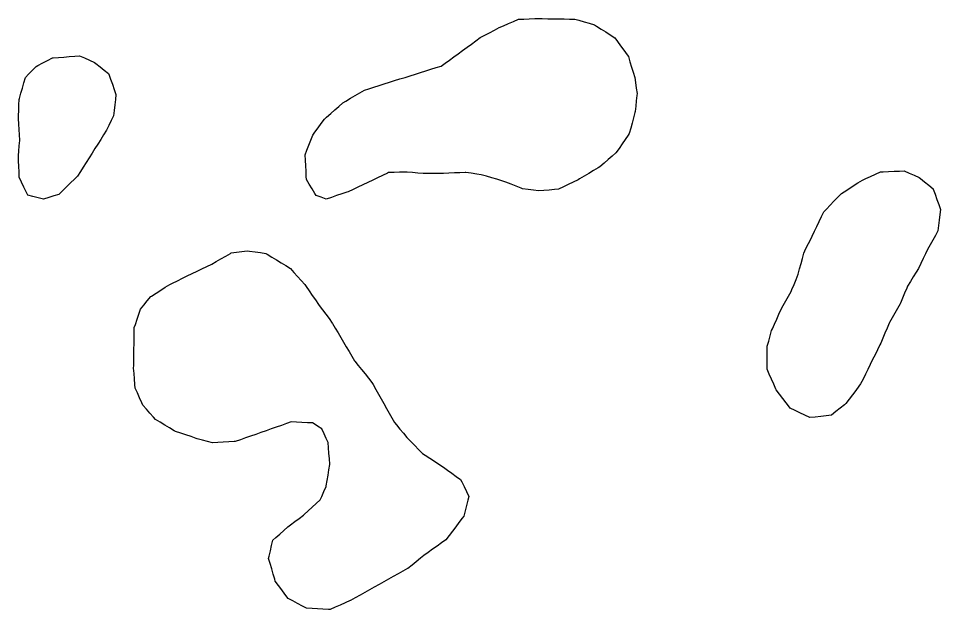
# Model space of a CAD drawing. Header units: millimetres. Extents: x 230 to 3347, y 514 to 5196.
# Drawn here: x 2490 to 2659.6, y 3182.6 to 3291.3 of the extents above; entities that cross this region are included whole.
import ezdxf

# ---------------------------------------------------------------- set-up
doc = ezdxf.new("R2010")
doc.units = ezdxf.units.MM
for name, color, linetype in [('ALL_HOLES', 1, 'Continuous'), ('OUTLINE_ISLAND_01_HOLE_176', 1, 'Continuous'), ('OUTLINE_ISLAND_01_HOLE_180', 1, 'Continuous'), ('OUTLINE_ISLAND_01_HOLE_183', 1, 'Continuous'), ('OUTLINE_ISLAND_01_HOLE_185', 1, 'Continuous')]:
    doc.layers.add(name, color=color, linetype=linetype)

msp = doc.modelspace()

# ---------------------------------------------------------------- linework, layer by layer
at = {"layer": 'ALL_HOLES'}
for points in [[(2602.1667, 3284.2865), (2602.4579, 3283.3298), (2602.7491, 3282.3732), (2603.0403, 3281.4165), (2603.3315, 3280.4598), (2603.469, 3279.5079), (2603.612, 3278.5182), (2603.7551, 3277.5285), (2603.7194, 3277.1692), (2603.6208, 3276.1741), (2603.5221, 3275.179), (2603.4234, 3274.1839), (2603.3766, 3274.0094), (2603.1172, 3273.0436), (2602.8577, 3272.0778), (2602.5983, 3271.1121), (2602.3389, 3270.1463), (2602.1482, 3269.8693), (2601.581, 3269.0457), (2601.0138, 3268.2222), (2600.4466, 3267.3986), (2599.8794, 3266.575), (2599.2073, 3265.9961), (2598.4496, 3265.3435), (2597.6919, 3264.6909), (2596.9342, 3264.0383), (2596.6176, 3263.8491), (2595.7593, 3263.336), (2594.901, 3262.8229), (2594.0427, 3262.3098), (2593.1843, 3261.7967), (2592.9059, 3261.6592), (2592.0092, 3261.2166), (2591.1126, 3260.7739), (2590.2159, 3260.3312), (2589.3192, 3259.8886), (2588.6045, 3259.8331), (2587.6075, 3259.7558), (2586.6105, 3259.6785), (2585.6135, 3259.6012), (2584.698, 3259.7277), (2583.7074, 3259.8646), (2582.7168, 3260.0016), (2582.4485, 3260.1035), (2581.5138, 3260.4588), (2580.579, 3260.8141), (2579.6443, 3261.1694), (2578.7095, 3261.5247), (2577.9818, 3261.7368), (2577.0218, 3262.0166), (2576.0617, 3262.2965), (2575.1017, 3262.5763), (2574.2626, 3262.7011), (2573.2735, 3262.8482), (2572.2843, 3262.9953), (2572.1497, 3262.9889), (2571.1509, 3262.9413), (2570.152, 3262.8937), (2569.1531, 3262.8462), (2568.1543, 3262.7986), (2567.4075, 3262.7962), (2566.4075, 3262.793), (2565.4075, 3262.7899), (2564.4075, 3262.7867), (2563.4455, 3262.8774), (2562.45, 3262.9713), (2561.4544, 3263.0652), (2561.065, 3263.0548), (2560.0654, 3263.0281), (2559.0658, 3263.0014), (2558.0661, 3262.9747), (2557.838, 3262.8658), (2556.9355, 3262.4351), (2556.033, 3262.0044), (2555.1305, 3261.5737), (2554.228, 3261.143), (2553.3255, 3260.7123), (2552.423, 3260.2816), (2551.5205, 3259.8509), (2550.618, 3259.4202), (2550.3938, 3259.3462), (2549.4442, 3259.0327), (2548.4946, 3258.7192), (2547.545, 3258.4057), (2546.5955, 3258.0922), (2545.6775, 3258.413), (2544.7336, 3258.743), (2544.4999, 3259.1317), (2543.9845, 3259.9887), (2543.4692, 3260.8456), (2542.9539, 3261.7026), (2542.926, 3262.2209), (2542.8723, 3263.2194), (2542.8187, 3264.218), (2542.765, 3265.2166), (2542.7113, 3266.2151), (2543.0316, 3267.0575), (2543.3869, 3267.9922), (2543.7423, 3268.9269), (2544.0977, 3269.8617), (2544.4917, 3270.394), (2545.0867, 3271.1978), (2545.6816, 3272.0015), (2546.2765, 3272.8053), (2546.656, 3273.1431), (2547.403, 3273.808), (2548.1499, 3274.4729), (2548.8968, 3275.1378), (2549.6438, 3275.8027), (2550.1772, 3276.1161), (2551.0394, 3276.6226), (2551.9016, 3277.1292), (2552.7639, 3277.6357), (2553.6261, 3278.1423), (2554.3969, 3278.3833), (2555.3513, 3278.6818), (2556.3057, 3278.9803), (2557.2601, 3279.2788), (2558.2145, 3279.5773), (2559.1689, 3279.8758), (2560.1233, 3280.1743), (2561.0777, 3280.4728), (2562.0322, 3280.7713), (2562.9866, 3281.0697), (2563.941, 3281.3682), (2564.8954, 3281.6667), (2565.8498, 3281.9652), (2566.8042, 3282.2637), (2567.7586, 3282.5622), (2568.4457, 3283.0635), (2569.2535, 3283.653), (2570.0613, 3284.2424), (2570.8691, 3284.8319), (2571.6769, 3285.4213), (2572.4847, 3286.0107), (2573.2925, 3286.6002), (2574.1004, 3287.1896), (2574.9082, 3287.7791), (2575.7405, 3288.2174), (2576.6254, 3288.6833), (2577.5102, 3289.1492), (2578.395, 3289.6151), (2579.2218, 3289.9714), (2580.1401, 3290.3672), (2581.0584, 3290.7631), (2581.9768, 3291.1589), (2582.9388, 3291.2081), (2583.9375, 3291.2593), (2584.9362, 3291.3104), (2585.3334, 3291.3033), (2586.3333, 3291.2854), (2587.3331, 3291.2675), (2588.3329, 3291.2496), (2589.3328, 3291.2317), (2590.3326, 3291.2138), (2591.3325, 3291.196), (2592.3323, 3291.1781), (2593.0435, 3290.9745), (2594.0049, 3290.6992), (2594.9663, 3290.424), (2595.9277, 3290.1488), (2596.3064, 3289.905), (2597.1473, 3289.3636), (2597.9881, 3288.8223), (2598.8289, 3288.281), (2599.6697, 3287.7397), (2600.1542, 3287.0697), (2600.7401, 3286.2594), (2601.3261, 3285.449), (2601.9121, 3284.6387)], [(2501.2178, 3284.4547), (2502.1297, 3284.0443), (2503.0416, 3283.6339), (2503.9535, 3283.2235), (2504.201, 3283.0268), (2504.9838, 3282.4045), (2505.7665, 3281.7822), (2506.5493, 3281.1599), (2506.578, 3281.0787), (2506.911, 3280.1358), (2507.244, 3279.1928), (2507.577, 3278.2499), (2507.91, 3277.307), (2507.7992, 3276.3935), (2507.6789, 3275.4007), (2507.5586, 3274.408), (2507.4382, 3273.4153), (2507.0318, 3272.5534), (2506.6053, 3271.6489), (2506.1787, 3270.7444), (2506.1779, 3270.7432), (2505.6429, 3269.8983), (2505.1079, 3269.0535), (2504.5729, 3268.2086), (2504.0379, 3267.3638), (2503.5028, 3266.519), (2502.9678, 3265.6741), (2502.4328, 3264.8293), (2501.8978, 3263.9845), (2501.3628, 3263.1396), (2500.8277, 3262.2948), (2500.263, 3261.7466), (2499.5454, 3261.0501), (2498.8279, 3260.3536), (2498.1103, 3259.6571), (2497.3928, 3258.9606), (2496.4926, 3258.6681), (2495.5415, 3258.3591), (2494.5904, 3258.0501), (2494.5703, 3258.0554), (2493.6039, 3258.3125), (2492.6375, 3258.5696), (2491.6711, 3258.8267), (2491.4066, 3259.3917), (2490.9826, 3260.2974), (2490.5587, 3261.2031), (2490.1347, 3262.1088), (2490.0944, 3263.1012), (2490.0538, 3264.1004), (2490.0132, 3265.0995), (2489.9726, 3266.0987), (2490.0409, 3266.8805), (2490.128, 3267.8767), (2490.2152, 3268.8729), (2490.2136, 3268.9008), (2490.1578, 3269.8992), (2490.102, 3270.8976), (2490.0462, 3271.8961), (2489.9903, 3272.8945), (2490.0075, 3273.4195), (2490.0401, 3274.4189), (2490.0727, 3275.4184), (2490.1053, 3276.4179), (2490.1567, 3276.5963), (2490.4336, 3277.5572), (2490.7104, 3278.5182), (2490.9873, 3279.4791), (2491.2641, 3280.44), (2491.8468, 3281.0488), (2492.5381, 3281.7713), (2493.2295, 3282.4938), (2493.5657, 3282.6678), (2494.4538, 3283.1274), (2495.3419, 3283.587), (2496.23, 3284.0466), (2496.3418, 3284.0557), (2497.3385, 3284.1373), (2498.3351, 3284.2188), (2499.3318, 3284.3003), (2500.3285, 3284.3819)], [(2652.8934, 3263.2904), (2653.8053, 3262.8801), (2654.7173, 3262.4698), (2655.6292, 3262.0594), (2655.8767, 3261.8626), (2656.6595, 3261.2403), (2657.4423, 3260.618), (2658.225, 3259.9957), (2658.2538, 3259.9142), (2658.5868, 3258.9712), (2658.9198, 3258.0283), (2659.2528, 3257.0854), (2659.5858, 3256.1424), (2659.4748, 3255.2283), (2659.3544, 3254.2356), (2659.2339, 3253.2429), (2659.1135, 3252.2501), (2658.6438, 3251.4197), (2658.1514, 3250.5493), (2657.6591, 3249.6789), (2657.1667, 3248.8085), (2656.7996, 3248.0426), (2656.3673, 3247.1408), (2655.935, 3246.2391), (2655.5028, 3245.3373), (2655.0893, 3244.6617), (2654.5672, 3243.8088), (2654.0452, 3242.9559), (2653.5231, 3242.103), (2653.3579, 3241.6987), (2652.9796, 3240.773), (2652.6014, 3239.8473), (2652.2231, 3238.9216), (2652.1694, 3238.8289), (2651.6683, 3237.9635), (2651.1671, 3237.0981), (2650.666, 3236.2328), (2650.1649, 3235.3674), (2650.1355, 3235.2972), (2649.7502, 3234.3744), (2649.3649, 3233.4516), (2648.9796, 3232.5288), (2648.5942, 3231.6061), (2648.4227, 3231.2589), (2647.9797, 3230.3623), (2647.5367, 3229.4658), (2647.0937, 3228.5693), (2646.6507, 3227.6728), (2646.2076, 3226.7763), (2645.7646, 3225.8797), (2645.3216, 3224.9832), (2644.8786, 3224.0867), (2644.5727, 3223.6752), (2643.9762, 3222.8726), (2643.3796, 3222.07), (2642.7831, 3221.2674), (2642.1866, 3220.4648), (2641.901, 3220.2388), (2641.117, 3219.6181), (2640.333, 3218.9974), (2639.5489, 3218.3767), (2639.5249, 3218.3737), (2638.5322, 3218.2526), (2637.5396, 3218.1315), (2636.547, 3218.0104), (2635.5543, 3217.8893), (2635.5334, 3217.8993), (2634.6309, 3218.3298), (2633.7283, 3218.7604), (2632.8258, 3219.191), (2631.9232, 3219.6216), (2631.7864, 3219.8023), (2631.1828, 3220.5997), (2630.5793, 3221.397), (2629.9757, 3222.1943), (2629.3722, 3222.9917), (2629.3013, 3223.151), (2628.8951, 3224.0648), (2628.4888, 3224.9786), (2628.0826, 3225.8924), (2627.6764, 3226.8061), (2627.6775, 3227.0324), (2627.6827, 3228.0324), (2627.6878, 3229.0324), (2627.6929, 3230.0324), (2627.698, 3231.0324), (2627.9699, 3231.9861), (2628.244, 3232.9478), (2628.5181, 3233.9095), (2628.6466, 3234.1975), (2629.054, 3235.1107), (2629.4614, 3236.0239), (2629.8689, 3236.9372), (2630.2763, 3237.8504), (2630.6356, 3238.4883), (2631.1264, 3239.3596), (2631.6171, 3240.2308), (2632.1079, 3241.1021), (2632.2589, 3241.4753), (2632.6338, 3242.4024), (2633.0087, 3243.3295), (2633.3836, 3244.2565), (2633.3931, 3244.2917), (2633.6553, 3245.2567), (2633.9175, 3246.2217), (2634.1797, 3247.1867), (2634.4419, 3248.1518), (2634.6405, 3248.5615), (2635.0768, 3249.4613), (2635.5131, 3250.3611), (2635.9494, 3251.2609), (2636.3856, 3252.1607), (2636.8219, 3253.0605), (2637.2582, 3253.9603), (2637.6945, 3254.8602), (2638.1308, 3255.76), (2638.5856, 3256.2353), (2639.2769, 3256.9579), (2639.9682, 3257.6804), (2640.6595, 3258.403), (2641.3508, 3259.1255), (2641.8417, 3259.4392), (2642.6843, 3259.9777), (2643.5269, 3260.5163), (2644.3696, 3261.0548), (2645.2122, 3261.5933), (2645.811, 3261.8595), (2646.7248, 3262.2657), (2647.6385, 3262.6719), (2648.5523, 3263.0781), (2649.0291, 3263.1014), (2650.0279, 3263.1503), (2651.0267, 3263.1991), (2652.0256, 3263.248)], [(2529.1005, 3248.1732), (2530.0904, 3248.3147), (2531.0804, 3248.4562), (2532.0703, 3248.5977), (2532.5026, 3248.535), (2533.4922, 3248.3915), (2534.4819, 3248.248), (2535.4715, 3248.1045), (2535.7351, 3247.943), (2536.5877, 3247.4205), (2537.4404, 3246.8979), (2538.293, 3246.3754), (2539.1456, 3245.8529), (2539.9982, 3245.3304), (2540.6524, 3244.6057), (2541.3225, 3243.8634), (2541.9925, 3243.1211), (2542.6626, 3242.3788), (2542.9058, 3242.0193), (2543.4663, 3241.1911), (2544.0267, 3240.3629), (2544.5871, 3239.5347), (2545.1476, 3238.7066), (2545.3045, 3238.4971), (2545.9042, 3237.6969), (2546.5038, 3236.8966), (2547.1035, 3236.0964), (2547.7032, 3235.2961), (2547.7488, 3235.2186), (2548.2557, 3234.3566), (2548.7626, 3233.4946), (2549.2695, 3232.6326), (2549.7764, 3231.7706), (2550.2833, 3230.9086), (2550.7903, 3230.0466), (2551.2972, 3229.1846), (2551.8041, 3228.3226), (2551.8423, 3228.2752), (2552.4703, 3227.497), (2553.0983, 3226.7188), (2553.7263, 3225.9406), (2554.3543, 3225.1623), (2554.9823, 3224.3841), (2555.2205, 3223.9579), (2555.7083, 3223.0849), (2556.1961, 3222.212), (2556.6839, 3221.339), (2557.1717, 3220.4661), (2557.6596, 3219.5931), (2558.1474, 3218.7202), (2558.6352, 3217.8472), (2559.123, 3216.9743), (2559.4899, 3216.5437), (2560.1385, 3215.7826), (2560.7871, 3215.0215), (2561.4357, 3214.2603), (2561.502, 3214.1918), (2562.1976, 3213.4734), (2562.8932, 3212.755), (2563.5888, 3212.0366), (2564.2845, 3211.3182), (2564.8096, 3210.9704), (2565.6434, 3210.4183), (2566.4772, 3209.8663), (2567.311, 3209.3142), (2568.1448, 3208.7621), (2568.8687, 3208.246), (2569.6829, 3207.6655), (2570.4972, 3207.0849), (2571.3114, 3206.5044), (2571.5055, 3206.1056), (2571.9432, 3205.2064), (2572.3808, 3204.3073), (2572.8184, 3203.4081), (2572.6394, 3202.7093), (2572.3912, 3201.7406), (2572.143, 3200.7719), (2571.8949, 3199.8032), (2571.6076, 3199.4251), (2571.0026, 3198.6289), (2570.3976, 3197.8326), (2569.7926, 3197.0364), (2569.1876, 3196.2402), (2568.5827, 3195.4439), (2567.7846, 3194.8682), (2566.9736, 3194.2832), (2566.1626, 3193.6982), (2565.3515, 3193.1131), (2564.5405, 3192.5281), (2563.9219, 3192.0298), (2563.1432, 3191.4024), (2562.3644, 3190.7751), (2561.5857, 3190.1477), (2561.5412, 3190.123), (2560.6676, 3189.6363), (2559.794, 3189.1497), (2558.9204, 3188.6631), (2558.0468, 3188.1765), (2557.1732, 3187.6898), (2556.2995, 3187.2032), (2555.4259, 3186.7166), (2554.5523, 3186.2299), (2553.6787, 3185.7433), (2552.8051, 3185.2567), (2551.9315, 3184.7701), (2551.0579, 3184.2834), (2550.9741, 3184.2456), (2550.0629, 3183.8335), (2549.1518, 3183.4215), (2548.2406, 3183.0095), (2547.3294, 3182.5975), (2546.9798, 3182.616), (2545.9812, 3182.6689), (2544.9826, 3182.7218), (2543.984, 3182.7747), (2542.9854, 3182.8277), (2542.2018, 3183.2462), (2541.3197, 3183.7173), (2540.4377, 3184.1884), (2539.5556, 3184.6595), (2538.9913, 3185.4282), (2538.3996, 3186.2343), (2537.8078, 3187.0404), (2537.2161, 3187.8466), (2537.119, 3188.1752), (2536.8357, 3189.1342), (2536.5525, 3190.0933), (2536.2692, 3191.0523), (2535.9859, 3192.0114), (2536.0799, 3192.4121), (2536.3081, 3193.3857), (2536.5364, 3194.3593), (2536.7646, 3195.3329), (2537.3037, 3195.8196), (2538.0459, 3196.4897), (2538.7882, 3197.1598), (2539.5304, 3197.83), (2539.9851, 3198.1718), (2540.7843, 3198.7728), (2541.5836, 3199.3738), (2542.3828, 3199.9748), (2542.5132, 3200.0922), (2543.2562, 3200.7616), (2543.9991, 3201.4309), (2544.7421, 3202.1003), (2545.485, 3202.7696), (2545.7542, 3203.3844), (2546.1553, 3204.3004), (2546.5564, 3205.2165), (2546.5783, 3205.3449), (2546.7465, 3206.3306), (2546.9148, 3207.3163), (2547.083, 3208.3021), (2547.2513, 3209.2878), (2547.2463, 3209.3497), (2547.1657, 3210.3464), (2547.0852, 3211.3432), (2547.0047, 3212.3399), (2546.9242, 3213.3367), (2546.6038, 3214.0304), (2546.1844, 3214.9383), (2545.7651, 3215.8461), (2545.0036, 3216.353), (2544.1711, 3216.907), (2544.1241, 3216.9092), (2543.1251, 3216.9555), (2542.1262, 3217.0017), (2541.1273, 3217.048), (2540.1283, 3217.0942), (2539.2883, 3216.8003), (2538.3444, 3216.47), (2537.4005, 3216.1398), (2536.4566, 3215.8095), (2535.5127, 3215.4793), (2534.5688, 3215.149), (2533.6249, 3214.8188), (2532.681, 3214.4885), (2531.7371, 3214.1583), (2530.7932, 3213.828), (2529.8493, 3213.4978), (2529.6431, 3213.4852), (2528.645, 3213.424), (2527.6468, 3213.3628), (2526.6487, 3213.3017), (2525.6506, 3213.2405), (2524.762, 3213.4878), (2523.7986, 3213.756), (2522.8352, 3214.0241), (2522.6639, 3214.0817), (2521.716, 3214.4002), (2520.7681, 3214.7187), (2519.8202, 3215.0372), (2518.8722, 3215.3557), (2518.6383, 3215.4953), (2517.7795, 3216.0075), (2516.9207, 3216.5198), (2516.0619, 3217.0321), (2515.203, 3217.5444), (2514.8332, 3217.9617), (2514.1699, 3218.7101), (2513.5067, 3219.4586), (2512.8434, 3220.207), (2512.6633, 3220.6077), (2512.2533, 3221.5198), (2511.8434, 3222.4319), (2511.4334, 3223.344), (2511.3848, 3224.0069), (2511.3118, 3225.0042), (2511.2387, 3226.0015), (2511.1656, 3226.9989), (2511.1736, 3227.4832), (2511.1901, 3228.483), (2511.2066, 3229.4829), (2511.223, 3230.4827), (2511.2395, 3231.4826), (2511.256, 3232.4825), (2511.2725, 3233.4823), (2511.289, 3234.4822), (2511.4767, 3235.0292), (2511.8014, 3235.975), (2512.1261, 3236.9208), (2512.4508, 3237.8666), (2513.0414, 3238.5926), (2513.6725, 3239.3683), (2514.3036, 3240.1441), (2514.4523, 3240.2394), (2515.2942, 3240.779), (2516.1361, 3241.3186), (2516.978, 3241.8583), (2517.8199, 3242.3979), (2518.3321, 3242.6463), (2519.2319, 3243.0826), (2520.1317, 3243.519), (2521.0315, 3243.9553), (2521.9312, 3244.3917), (2522.831, 3244.828), (2523.7308, 3245.2644), (2524.6306, 3245.7007), (2525.5303, 3246.1371), (2526.3577, 3246.609), (2527.2264, 3247.1044), (2528.095, 3247.5998), (2528.9637, 3248.0952)]]:
    msp.add_lwpolyline(points, close=True, dxfattribs=at)
at = {"layer": 'OUTLINE_ISLAND_01_HOLE_176'}
msp.add_lwpolyline([(2529.1005, 3248.1732), (2530.0904, 3248.3147), (2531.0804, 3248.4562), (2532.0703, 3248.5977), (2532.5026, 3248.535), (2533.4922, 3248.3915), (2534.4819, 3248.248), (2535.4715, 3248.1045), (2535.7351, 3247.943), (2536.5877, 3247.4205), (2537.4404, 3246.8979), (2538.293, 3246.3754), (2539.1456, 3245.8529), (2539.9982, 3245.3304), (2540.6524, 3244.6057), (2541.3225, 3243.8634), (2541.9925, 3243.1211), (2542.6626, 3242.3788), (2542.9058, 3242.0193), (2543.4663, 3241.1911), (2544.0267, 3240.3629), (2544.5871, 3239.5347), (2545.1476, 3238.7066), (2545.3045, 3238.4971), (2545.9042, 3237.6969), (2546.5038, 3236.8966), (2547.1035, 3236.0964), (2547.7032, 3235.2961), (2547.7488, 3235.2186), (2548.2557, 3234.3566), (2548.7626, 3233.4946), (2549.2695, 3232.6326), (2549.7764, 3231.7706), (2550.2833, 3230.9086), (2550.7903, 3230.0466), (2551.2972, 3229.1846), (2551.8041, 3228.3226), (2551.8423, 3228.2752), (2552.4703, 3227.497), (2553.0983, 3226.7188), (2553.7263, 3225.9406), (2554.3543, 3225.1623), (2554.9823, 3224.3841), (2555.2205, 3223.9579), (2555.7083, 3223.0849), (2556.1961, 3222.212), (2556.6839, 3221.339), (2557.1717, 3220.4661), (2557.6596, 3219.5931), (2558.1474, 3218.7202), (2558.6352, 3217.8472), (2559.123, 3216.9743), (2559.4899, 3216.5437), (2560.1385, 3215.7826), (2560.7871, 3215.0215), (2561.4357, 3214.2603), (2561.502, 3214.1918), (2562.1976, 3213.4734), (2562.8932, 3212.755), (2563.5888, 3212.0366), (2564.2845, 3211.3182), (2564.8096, 3210.9704), (2565.6434, 3210.4183), (2566.4772, 3209.8663), (2567.311, 3209.3142), (2568.1448, 3208.7621), (2568.8687, 3208.246), (2569.6829, 3207.6655), (2570.4972, 3207.0849), (2571.3114, 3206.5044), (2571.5055, 3206.1056), (2571.9432, 3205.2064), (2572.3808, 3204.3073), (2572.8184, 3203.4081), (2572.6394, 3202.7093), (2572.3912, 3201.7406), (2572.143, 3200.7719), (2571.8949, 3199.8032), (2571.6076, 3199.4251), (2571.0026, 3198.6289), (2570.3976, 3197.8326), (2569.7926, 3197.0364), (2569.1876, 3196.2402), (2568.5827, 3195.4439), (2567.7846, 3194.8682), (2566.9736, 3194.2832), (2566.1626, 3193.6982), (2565.3515, 3193.1131), (2564.5405, 3192.5281), (2563.9219, 3192.0298), (2563.1432, 3191.4024), (2562.3644, 3190.7751), (2561.5857, 3190.1477), (2561.5412, 3190.123), (2560.6676, 3189.6363), (2559.794, 3189.1497), (2558.9204, 3188.6631), (2558.0468, 3188.1765), (2557.1732, 3187.6898), (2556.2995, 3187.2032), (2555.4259, 3186.7166), (2554.5523, 3186.2299), (2553.6787, 3185.7433), (2552.8051, 3185.2567), (2551.9315, 3184.7701), (2551.0579, 3184.2834), (2550.9741, 3184.2456), (2550.0629, 3183.8335), (2549.1518, 3183.4215), (2548.2406, 3183.0095), (2547.3294, 3182.5975), (2546.9798, 3182.616), (2545.9812, 3182.6689), (2544.9826, 3182.7218), (2543.984, 3182.7747), (2542.9854, 3182.8277), (2542.2018, 3183.2462), (2541.3197, 3183.7173), (2540.4377, 3184.1884), (2539.5556, 3184.6595), (2538.9913, 3185.4282), (2538.3996, 3186.2343), (2537.8078, 3187.0404), (2537.2161, 3187.8466), (2537.119, 3188.1752), (2536.8357, 3189.1342), (2536.5525, 3190.0933), (2536.2692, 3191.0523), (2535.9859, 3192.0114), (2536.0799, 3192.4121), (2536.3081, 3193.3857), (2536.5364, 3194.3593), (2536.7646, 3195.3329), (2537.3037, 3195.8196), (2538.0459, 3196.4897), (2538.7882, 3197.1598), (2539.5304, 3197.83), (2539.9851, 3198.1718), (2540.7843, 3198.7728), (2541.5836, 3199.3738), (2542.3828, 3199.9748), (2542.5132, 3200.0922), (2543.2562, 3200.7616), (2543.9991, 3201.4309), (2544.7421, 3202.1003), (2545.485, 3202.7696), (2545.7542, 3203.3844), (2546.1553, 3204.3004), (2546.5564, 3205.2165), (2546.5783, 3205.3449), (2546.7465, 3206.3306), (2546.9148, 3207.3163), (2547.083, 3208.3021), (2547.2513, 3209.2878), (2547.2463, 3209.3497), (2547.1657, 3210.3464), (2547.0852, 3211.3432), (2547.0047, 3212.3399), (2546.9242, 3213.3367), (2546.6038, 3214.0304), (2546.1844, 3214.9383), (2545.7651, 3215.8461), (2545.0036, 3216.353), (2544.1711, 3216.907), (2544.1241, 3216.9092), (2543.1251, 3216.9555), (2542.1262, 3217.0017), (2541.1273, 3217.048), (2540.1283, 3217.0942), (2539.2883, 3216.8003), (2538.3444, 3216.47), (2537.4005, 3216.1398), (2536.4566, 3215.8095), (2535.5127, 3215.4793), (2534.5688, 3215.149), (2533.6249, 3214.8188), (2532.681, 3214.4885), (2531.7371, 3214.1583), (2530.7932, 3213.828), (2529.8493, 3213.4978), (2529.6431, 3213.4852), (2528.645, 3213.424), (2527.6468, 3213.3628), (2526.6487, 3213.3017), (2525.6506, 3213.2405), (2524.762, 3213.4878), (2523.7986, 3213.756), (2522.8352, 3214.0241), (2522.6639, 3214.0817), (2521.716, 3214.4002), (2520.7681, 3214.7187), (2519.8202, 3215.0372), (2518.8722, 3215.3557), (2518.6383, 3215.4953), (2517.7795, 3216.0075), (2516.9207, 3216.5198), (2516.0619, 3217.0321), (2515.203, 3217.5444), (2514.8332, 3217.9617), (2514.1699, 3218.7101), (2513.5067, 3219.4586), (2512.8434, 3220.207), (2512.6633, 3220.6077), (2512.2533, 3221.5198), (2511.8434, 3222.4319), (2511.4334, 3223.344), (2511.3848, 3224.0069), (2511.3118, 3225.0042), (2511.2387, 3226.0015), (2511.1656, 3226.9989), (2511.1736, 3227.4832), (2511.1901, 3228.483), (2511.2066, 3229.4829), (2511.223, 3230.4827), (2511.2395, 3231.4826), (2511.256, 3232.4825), (2511.2725, 3233.4823), (2511.289, 3234.4822), (2511.4767, 3235.0292), (2511.8014, 3235.975), (2512.1261, 3236.9208), (2512.4508, 3237.8666), (2513.0414, 3238.5926), (2513.6725, 3239.3683), (2514.3036, 3240.1441), (2514.4523, 3240.2394), (2515.2942, 3240.779), (2516.1361, 3241.3186), (2516.978, 3241.8583), (2517.8199, 3242.3979), (2518.3321, 3242.6463), (2519.2319, 3243.0826), (2520.1317, 3243.519), (2521.0315, 3243.9553), (2521.9312, 3244.3917), (2522.831, 3244.828), (2523.7308, 3245.2644), (2524.6306, 3245.7007), (2525.5303, 3246.1371), (2526.3577, 3246.609), (2527.2264, 3247.1044), (2528.095, 3247.5998), (2528.9637, 3248.0952)], close=True, dxfattribs=at)
at = {"layer": 'OUTLINE_ISLAND_01_HOLE_180'}
msp.add_lwpolyline([(2652.8934, 3263.2904), (2653.8053, 3262.8801), (2654.7173, 3262.4698), (2655.6292, 3262.0594), (2655.8767, 3261.8626), (2656.6595, 3261.2403), (2657.4423, 3260.618), (2658.225, 3259.9957), (2658.2538, 3259.9142), (2658.5868, 3258.9712), (2658.9198, 3258.0283), (2659.2528, 3257.0854), (2659.5858, 3256.1424), (2659.4748, 3255.2283), (2659.3544, 3254.2356), (2659.2339, 3253.2429), (2659.1135, 3252.2501), (2658.6438, 3251.4197), (2658.1514, 3250.5493), (2657.6591, 3249.6789), (2657.1667, 3248.8085), (2656.7996, 3248.0426), (2656.3673, 3247.1408), (2655.935, 3246.2391), (2655.5028, 3245.3373), (2655.0893, 3244.6617), (2654.5672, 3243.8088), (2654.0452, 3242.9559), (2653.5231, 3242.103), (2653.3579, 3241.6987), (2652.9796, 3240.773), (2652.6014, 3239.8473), (2652.2231, 3238.9216), (2652.1694, 3238.8289), (2651.6683, 3237.9635), (2651.1671, 3237.0981), (2650.666, 3236.2328), (2650.1649, 3235.3674), (2650.1355, 3235.2972), (2649.7502, 3234.3744), (2649.3649, 3233.4516), (2648.9796, 3232.5288), (2648.5942, 3231.6061), (2648.4227, 3231.2589), (2647.9797, 3230.3623), (2647.5367, 3229.4658), (2647.0937, 3228.5693), (2646.6507, 3227.6728), (2646.2076, 3226.7763), (2645.7646, 3225.8797), (2645.3216, 3224.9832), (2644.8786, 3224.0867), (2644.5727, 3223.6752), (2643.9762, 3222.8726), (2643.3796, 3222.07), (2642.7831, 3221.2674), (2642.1866, 3220.4648), (2641.901, 3220.2388), (2641.117, 3219.6181), (2640.333, 3218.9974), (2639.5489, 3218.3767), (2639.5249, 3218.3737), (2638.5322, 3218.2526), (2637.5396, 3218.1315), (2636.547, 3218.0104), (2635.5543, 3217.8893), (2635.5334, 3217.8993), (2634.6309, 3218.3298), (2633.7283, 3218.7604), (2632.8258, 3219.191), (2631.9232, 3219.6216), (2631.7864, 3219.8023), (2631.1828, 3220.5997), (2630.5793, 3221.397), (2629.9757, 3222.1943), (2629.3722, 3222.9917), (2629.3013, 3223.151), (2628.8951, 3224.0648), (2628.4888, 3224.9786), (2628.0826, 3225.8924), (2627.6764, 3226.8061), (2627.6775, 3227.0324), (2627.6827, 3228.0324), (2627.6878, 3229.0324), (2627.6929, 3230.0324), (2627.698, 3231.0324), (2627.9699, 3231.9861), (2628.244, 3232.9478), (2628.5181, 3233.9095), (2628.6466, 3234.1975), (2629.054, 3235.1107), (2629.4614, 3236.0239), (2629.8689, 3236.9372), (2630.2763, 3237.8504), (2630.6356, 3238.4883), (2631.1264, 3239.3596), (2631.6171, 3240.2308), (2632.1079, 3241.1021), (2632.2589, 3241.4753), (2632.6338, 3242.4024), (2633.0087, 3243.3295), (2633.3836, 3244.2565), (2633.3931, 3244.2917), (2633.6553, 3245.2567), (2633.9175, 3246.2217), (2634.1797, 3247.1867), (2634.4419, 3248.1518), (2634.6405, 3248.5615), (2635.0768, 3249.4613), (2635.5131, 3250.3611), (2635.9494, 3251.2609), (2636.3856, 3252.1607), (2636.8219, 3253.0605), (2637.2582, 3253.9603), (2637.6945, 3254.8602), (2638.1308, 3255.76), (2638.5856, 3256.2353), (2639.2769, 3256.9579), (2639.9682, 3257.6804), (2640.6595, 3258.403), (2641.3508, 3259.1255), (2641.8417, 3259.4392), (2642.6843, 3259.9777), (2643.5269, 3260.5163), (2644.3696, 3261.0548), (2645.2122, 3261.5933), (2645.811, 3261.8595), (2646.7248, 3262.2657), (2647.6385, 3262.6719), (2648.5523, 3263.0781), (2649.0291, 3263.1014), (2650.0279, 3263.1503), (2651.0267, 3263.1991), (2652.0256, 3263.248)], close=True, dxfattribs=at)
at = {"layer": 'OUTLINE_ISLAND_01_HOLE_183'}
msp.add_lwpolyline([(2501.2178, 3284.4547), (2502.1297, 3284.0443), (2503.0416, 3283.6339), (2503.9535, 3283.2235), (2504.201, 3283.0268), (2504.9838, 3282.4045), (2505.7665, 3281.7822), (2506.5493, 3281.1599), (2506.578, 3281.0787), (2506.911, 3280.1358), (2507.244, 3279.1928), (2507.577, 3278.2499), (2507.91, 3277.307), (2507.7992, 3276.3935), (2507.6789, 3275.4007), (2507.5586, 3274.408), (2507.4382, 3273.4153), (2507.0318, 3272.5534), (2506.6053, 3271.6489), (2506.1787, 3270.7444), (2506.1779, 3270.7432), (2505.6429, 3269.8983), (2505.1079, 3269.0535), (2504.5729, 3268.2086), (2504.0379, 3267.3638), (2503.5028, 3266.519), (2502.9678, 3265.6741), (2502.4328, 3264.8293), (2501.8978, 3263.9845), (2501.3628, 3263.1396), (2500.8277, 3262.2948), (2500.263, 3261.7466), (2499.5454, 3261.0501), (2498.8279, 3260.3536), (2498.1103, 3259.6571), (2497.3928, 3258.9606), (2496.4926, 3258.6681), (2495.5415, 3258.3591), (2494.5904, 3258.0501), (2494.5703, 3258.0554), (2493.6039, 3258.3125), (2492.6375, 3258.5696), (2491.6711, 3258.8267), (2491.4066, 3259.3917), (2490.9826, 3260.2974), (2490.5587, 3261.2031), (2490.1347, 3262.1088), (2490.0944, 3263.1012), (2490.0538, 3264.1004), (2490.0132, 3265.0995), (2489.9726, 3266.0987), (2490.0409, 3266.8805), (2490.128, 3267.8767), (2490.2152, 3268.8729), (2490.2136, 3268.9008), (2490.1578, 3269.8992), (2490.102, 3270.8976), (2490.0462, 3271.8961), (2489.9903, 3272.8945), (2490.0075, 3273.4195), (2490.0401, 3274.4189), (2490.0727, 3275.4184), (2490.1053, 3276.4179), (2490.1567, 3276.5963), (2490.4336, 3277.5572), (2490.7104, 3278.5182), (2490.9873, 3279.4791), (2491.2641, 3280.44), (2491.8468, 3281.0488), (2492.5381, 3281.7713), (2493.2295, 3282.4938), (2493.5657, 3282.6678), (2494.4538, 3283.1274), (2495.3419, 3283.587), (2496.23, 3284.0466), (2496.3418, 3284.0557), (2497.3385, 3284.1373), (2498.3351, 3284.2188), (2499.3318, 3284.3003), (2500.3285, 3284.3819)], close=True, dxfattribs=at)
at = {"layer": 'OUTLINE_ISLAND_01_HOLE_185'}
msp.add_lwpolyline([(2602.1667, 3284.2865), (2602.4579, 3283.3298), (2602.7491, 3282.3732), (2603.0403, 3281.4165), (2603.3315, 3280.4598), (2603.469, 3279.5079), (2603.612, 3278.5182), (2603.7551, 3277.5285), (2603.7194, 3277.1692), (2603.6208, 3276.1741), (2603.5221, 3275.179), (2603.4234, 3274.1839), (2603.3766, 3274.0094), (2603.1172, 3273.0436), (2602.8577, 3272.0778), (2602.5983, 3271.1121), (2602.3389, 3270.1463), (2602.1482, 3269.8693), (2601.581, 3269.0457), (2601.0138, 3268.2222), (2600.4466, 3267.3986), (2599.8794, 3266.575), (2599.2073, 3265.9961), (2598.4496, 3265.3435), (2597.6919, 3264.6909), (2596.9342, 3264.0383), (2596.6176, 3263.8491), (2595.7593, 3263.336), (2594.901, 3262.8229), (2594.0427, 3262.3098), (2593.1843, 3261.7967), (2592.9059, 3261.6592), (2592.0092, 3261.2166), (2591.1126, 3260.7739), (2590.2159, 3260.3312), (2589.3192, 3259.8886), (2588.6045, 3259.8331), (2587.6075, 3259.7558), (2586.6105, 3259.6785), (2585.6135, 3259.6012), (2584.698, 3259.7277), (2583.7074, 3259.8646), (2582.7168, 3260.0016), (2582.4485, 3260.1035), (2581.5138, 3260.4588), (2580.579, 3260.8141), (2579.6443, 3261.1694), (2578.7095, 3261.5247), (2577.9818, 3261.7368), (2577.0218, 3262.0166), (2576.0617, 3262.2965), (2575.1017, 3262.5763), (2574.2626, 3262.7011), (2573.2735, 3262.8482), (2572.2843, 3262.9953), (2572.1497, 3262.9889), (2571.1509, 3262.9413), (2570.152, 3262.8937), (2569.1531, 3262.8462), (2568.1543, 3262.7986), (2567.4075, 3262.7962), (2566.4075, 3262.793), (2565.4075, 3262.7899), (2564.4075, 3262.7867), (2563.4455, 3262.8774), (2562.45, 3262.9713), (2561.4544, 3263.0652), (2561.065, 3263.0548), (2560.0654, 3263.0281), (2559.0658, 3263.0014), (2558.0661, 3262.9747), (2557.838, 3262.8658), (2556.9355, 3262.4351), (2556.033, 3262.0044), (2555.1305, 3261.5737), (2554.228, 3261.143), (2553.3255, 3260.7123), (2552.423, 3260.2816), (2551.5205, 3259.8509), (2550.618, 3259.4202), (2550.3938, 3259.3462), (2549.4442, 3259.0327), (2548.4946, 3258.7192), (2547.545, 3258.4057), (2546.5955, 3258.0922), (2545.6775, 3258.413), (2544.7336, 3258.743), (2544.4999, 3259.1317), (2543.9845, 3259.9887), (2543.4692, 3260.8456), (2542.9539, 3261.7026), (2542.926, 3262.2209), (2542.8723, 3263.2194), (2542.8187, 3264.218), (2542.765, 3265.2166), (2542.7113, 3266.2151), (2543.0316, 3267.0575), (2543.3869, 3267.9922), (2543.7423, 3268.9269), (2544.0977, 3269.8617), (2544.4917, 3270.394), (2545.0867, 3271.1978), (2545.6816, 3272.0015), (2546.2765, 3272.8053), (2546.656, 3273.1431), (2547.403, 3273.808), (2548.1499, 3274.4729), (2548.8968, 3275.1378), (2549.6438, 3275.8027), (2550.1772, 3276.1161), (2551.0394, 3276.6226), (2551.9016, 3277.1292), (2552.7639, 3277.6357), (2553.6261, 3278.1423), (2554.3969, 3278.3833), (2555.3513, 3278.6818), (2556.3057, 3278.9803), (2557.2601, 3279.2788), (2558.2145, 3279.5773), (2559.1689, 3279.8758), (2560.1233, 3280.1743), (2561.0777, 3280.4728), (2562.0322, 3280.7713), (2562.9866, 3281.0697), (2563.941, 3281.3682), (2564.8954, 3281.6667), (2565.8498, 3281.9652), (2566.8042, 3282.2637), (2567.7586, 3282.5622), (2568.4457, 3283.0635), (2569.2535, 3283.653), (2570.0613, 3284.2424), (2570.8691, 3284.8319), (2571.6769, 3285.4213), (2572.4847, 3286.0107), (2573.2925, 3286.6002), (2574.1004, 3287.1896), (2574.9082, 3287.7791), (2575.7405, 3288.2174), (2576.6254, 3288.6833), (2577.5102, 3289.1492), (2578.395, 3289.6151), (2579.2218, 3289.9714), (2580.1401, 3290.3672), (2581.0584, 3290.7631), (2581.9768, 3291.1589), (2582.9388, 3291.2081), (2583.9375, 3291.2593), (2584.9362, 3291.3104), (2585.3334, 3291.3033), (2586.3333, 3291.2854), (2587.3331, 3291.2675), (2588.3329, 3291.2496), (2589.3328, 3291.2317), (2590.3326, 3291.2138), (2591.3325, 3291.196), (2592.3323, 3291.1781), (2593.0435, 3290.9745), (2594.0049, 3290.6992), (2594.9663, 3290.424), (2595.9277, 3290.1488), (2596.3064, 3289.905), (2597.1473, 3289.3636), (2597.9881, 3288.8223), (2598.8289, 3288.281), (2599.6697, 3287.7397), (2600.1542, 3287.0697), (2600.7401, 3286.2594), (2601.3261, 3285.449), (2601.9121, 3284.6387)], close=True, dxfattribs=at)

doc.saveas('drawing.dxf')
